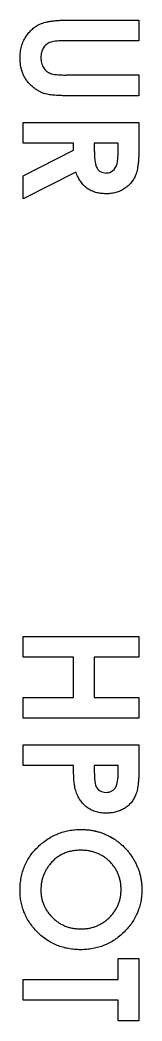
# Model space of a CAD drawing. Extents: x -1295 to 550, y -899 to 382.
# Drawn here: x 481.81 to 484.7, y 327.06 to 350.84 of the extents above; entities that cross this region are included whole.
import ezdxf

# ---------------------------------------------------------------- set-up
doc = ezdxf.new("R2010")
doc.units = 0
doc.layers.get('0').update_dxf_attribs({"linetype": 'CONTINUOUS'})

msp = doc.modelspace()

# ---------------------------------------------------------------- linework, layer by layer
at = {"color": 7}
for points in [[(482.988802, 350.834672), (484.629218, 350.834672), (484.629218, 350.339902), (482.840635, 350.339902)], [(482.732474, 350.338367), (482.685669, 350.335721), (482.642701, 350.331223), (482.603569, 350.325138), (482.568882, 350.318523), (482.538587, 350.310321), (482.512658, 350.301061)], [(482.528824, 349.568245), (482.556367, 349.559513), (482.589414, 349.55184), (482.627963, 349.545226), (482.672599, 349.53967), (482.722181, 349.535701)], [(482.528824, 349.568245), (482.556367, 349.559513), (482.589414, 349.55184), (482.627963, 349.545226), (482.672599, 349.53967), (482.722181, 349.535701)], [(482.906781, 349.530277), (484.629218, 349.530277), (484.629218, 349.035506), (482.988802, 349.035506)], [(482.457043, 349.071199), (482.412963, 349.081782)], [(481.880198, 348.403152), (484.629218, 348.403152)], [(481.880198, 347.908382), (481.880198, 348.403152)], [(484.629218, 348.403152), (484.629218, 347.826361)], [(483.134323, 347.220465), (481.880198, 346.585465), (481.880198, 347.135798), (483.07876, 347.741694), (483.07876, 347.908382), (481.880198, 347.908382)], [(484.134447, 347.739048), (484.134447, 347.908382), (483.570885, 347.908382), (483.570885, 347.715236)], [(483.854624, 347.203188), (483.898148, 347.206363), (483.93892, 347.216946), (483.976385, 347.234144), (484.011072, 347.257957), (484.041923, 347.287722), (484.068381, 347.32188), (484.089812, 347.36043), (484.106216, 347.403954), (484.112831, 347.429354), (484.118916, 347.459648), (484.123944, 347.494362), (484.128441, 347.534023), (484.131616, 347.578631), (484.134262, 347.627659)], [(483.586813, 347.469279), (483.595544, 347.421892), (483.607186, 347.380035), (483.620415, 347.343655), (483.635761, 347.31336), (483.653488, 347.287431), (483.673861, 347.265471), (483.69688, 347.246156), (483.722809, 347.23081), (483.751437, 347.218639), (483.782843, 347.210437), (483.816445, 347.204881), (483.853354, 347.202235)], [(481.880198, 333.620886), (484.629218, 333.620886)], [(481.880198, 333.126115), (481.880198, 333.620886)], [(484.629218, 333.620886), (484.629218, 333.067907)], [(483.07876, 333.126115), (481.880198, 333.126115)], [(484.134447, 332.970011), (484.134447, 333.126115), (483.570885, 333.126115), (483.570885, 332.95149)], [(483.119744, 332.566019), (483.109955, 332.608458)], [(483.588401, 332.712571), (483.600571, 332.664629), (483.616976, 332.626635), (483.637878, 332.593033), (483.663278, 332.563267), (483.693017, 332.537867), (483.727174, 332.517494), (483.764639, 332.503206), (483.805412, 332.494475), (483.849465, 332.491829)], [(483.848565, 332.491671), (483.887142, 332.494316), (483.92294, 332.500402), (483.955986, 332.510191), (483.986836, 332.524479), (484.01438, 332.542735), (484.03925, 332.564696), (484.06174, 332.591154), (484.081055, 332.621449)], [(484.081055, 332.621105), (484.093755, 332.647563), (484.104867, 332.678414), (484.114127, 332.714767), (484.1218, 332.756095), (484.127886, 332.802344)], [(484.473246, 332.28728), (484.442396, 332.247063), (484.407709, 332.209598)], [(484.629218, 328.543533), (484.629218, 327.061867), (484.134447, 327.061867), (484.134447, 327.556637), (481.880198, 327.556637), (481.880198, 328.048762), (484.134447, 328.048762)], [(484.134447, 328.543533), (484.629218, 328.543533)], [(484.134447, 328.048762), (484.134447, 328.543533)]]:
    msp.add_lwpolyline(points, dxfattribs=at)
for points in [[(482.988802, 350.834672)], [(481.808761, 349.935089)], [(482.906781, 349.530277)], [(484.629218, 336.192635), (484.629218, 335.70051), (483.570885, 335.70051), (483.570885, 334.74801), (484.629218, 334.74801), (484.629218, 334.25324), (481.880198, 334.25324), (481.880198, 334.74801), (483.07876, 334.74801), (483.07876, 335.70051), (481.880198, 335.70051), (481.880198, 336.192635)], [(484.081531, 332.620761)], [(483.848698, 332.491115)], [(483.256031, 331.610053)], [(481.808761, 330.173366)], [(484.700656, 330.176012)], [(483.253385, 329.247324)]]:
    msp.add_lwpolyline(points, close=True, dxfattribs=at)
for points in [[(482.145363, 350.656661), (482.160445, 350.668038), (482.175791, 350.678886), (482.191639, 350.689178)], [(482.145363, 350.656687), (482.160445, 350.668064), (482.175791, 350.678912), (482.191639, 350.689178)], [(482.191639, 350.689178), (482.207514, 350.699232), (482.223601, 350.708757), (482.240111, 350.717832)], [(482.191639, 350.689178), (482.207514, 350.699232), (482.223601, 350.708757), (482.240111, 350.717806)], [(482.240111, 350.717832), (482.256515, 350.726828), (482.273554, 350.73503), (482.290778, 350.742703)], [(482.240111, 350.717806), (482.256515, 350.726802), (482.273554, 350.735004), (482.290778, 350.742677)], [(482.290778, 350.742703), (482.309299, 350.750641), (482.327952, 350.757784), (482.346976, 350.764134)], [(482.290778, 350.742677), (482.309299, 350.750614), (482.327952, 350.757758), (482.346976, 350.764108)], [(482.346976, 350.764134), (482.368407, 350.771278), (482.390103, 350.777364), (482.411984, 350.78292)], [(482.346976, 350.764108), (482.368407, 350.771252), (482.390103, 350.777337), (482.411984, 350.782893)], [(482.411984, 350.78292), (482.436326, 350.789005), (482.461038, 350.794297), (482.485803, 350.798795)], [(482.411984, 350.782893), (482.436326, 350.788979), (482.461038, 350.794271), (482.485803, 350.798768)], [(482.485803, 350.798795), (482.513399, 350.803822), (482.54118, 350.807791), (482.568988, 350.811495)], [(482.485803, 350.798768), (482.513399, 350.803796), (482.54118, 350.807764), (482.568988, 350.811468)], [(482.568988, 350.811495), (482.599415, 350.815464), (482.629895, 350.819168), (482.660428, 350.822078)], [(482.568988, 350.811468), (482.599415, 350.815437), (482.629895, 350.819141), (482.660428, 350.821787)], [(482.660428, 350.822078), (482.693977, 350.825253), (482.727605, 350.82737), (482.761234, 350.829222)], [(482.660428, 350.821787), (482.693977, 350.824962), (482.727605, 350.827343), (482.761234, 350.828931)], [(482.761234, 350.829222), (482.797773, 350.831868), (482.834312, 350.832397), (482.870877, 350.833191)], [(482.761234, 350.828931), (482.797773, 350.831577), (482.834312, 350.832106), (482.870877, 350.8329)], [(482.870877, 350.833191), (482.910353, 350.833191), (482.949829, 350.833191), (482.989305, 350.835837)], [(482.870877, 350.8329), (482.910353, 350.8329), (482.949829, 350.8329), (482.989305, 350.835546)], [(481.914541, 350.381785), (481.924595, 350.400306), (481.935179, 350.418483), (481.946476, 350.436316)], [(481.914541, 350.381785), (481.924595, 350.400306), (481.935179, 350.418509), (481.946476, 350.436316)], [(481.946476, 350.436316), (481.957589, 350.454043), (481.969495, 350.471294), (481.981745, 350.488095)], [(481.946476, 350.436316), (481.957589, 350.454043), (481.969495, 350.471294), (481.981745, 350.488095)], [(481.981745, 350.488095), (481.993916, 350.504499), (482.006616, 350.520453), (482.019766, 350.536037)], [(481.981745, 350.488095), (481.993916, 350.504499), (482.006616, 350.520453), (482.019766, 350.536037)], [(482.019766, 350.536037), (482.032466, 350.551119), (482.045695, 350.565882), (482.059427, 350.58009)], [(482.019766, 350.536037), (482.032466, 350.551119), (482.045695, 350.565882), (482.059427, 350.58009)], [(482.059427, 350.58009), (482.072921, 350.594113), (482.086838, 350.607448), (482.101284, 350.620307)], [(482.059427, 350.58009), (482.072921, 350.594113), (482.086838, 350.607448), (482.101284, 350.620307)], [(482.101284, 350.620307), (482.115571, 350.633007), (482.130203, 350.645178), (482.145363, 350.656687)], [(482.101284, 350.620307), (482.115571, 350.633007), (482.130203, 350.645178), (482.145363, 350.656661)], [(481.828499, 350.13993), (481.832732, 350.161361), (481.837759, 350.182739), (481.843315, 350.203853)], [(481.828499, 350.139956), (481.832732, 350.161387), (481.837759, 350.182739), (481.843315, 350.203853)], [(481.843315, 350.203853), (481.848871, 350.224755), (481.855486, 350.245234), (481.86263, 350.265554)], [(481.843315, 350.203853), (481.848871, 350.224755), (481.855486, 350.245234), (481.86263, 350.265554)], [(481.86263, 350.265554), (481.869774, 350.285662), (481.877711, 350.305532), (481.886442, 350.325032)], [(481.86263, 350.265554), (481.869774, 350.285662), (481.877711, 350.305559), (481.886442, 350.325032)], [(481.886442, 350.325032), (481.895174, 350.344347), (481.904434, 350.363211), (481.914541, 350.381785)], [(481.886442, 350.325032), (481.895174, 350.344347), (481.904434, 350.363238), (481.914541, 350.381785)], [(482.390368, 350.211367), (482.37899, 350.197873), (482.368672, 350.183507), (482.359517, 350.168399)], [(482.426721, 350.247721), (482.413757, 350.236344), (482.401586, 350.224438), (482.390368, 350.211367)], [(482.466938, 350.278042), (482.45265, 350.269046), (482.439395, 350.258728), (482.426721, 350.247721)], [(482.512658, 350.301061), (482.496783, 350.294711), (482.481411, 350.287038), (482.466938, 350.278042)], [(482.784279, 350.341013), (482.767081, 350.341013), (482.749751, 350.338367), (482.732474, 350.338367)], [(482.839895, 350.341013), (482.821374, 350.340986), (482.8028, 350.34096), (482.784279, 350.341013)], [(481.808655, 349.933925), (481.808655, 349.957738), (481.808655, 349.981338), (481.811301, 350.004992)], [(481.808655, 349.933899), (481.808655, 349.957711), (481.808655, 349.981312), (481.811301, 350.004966)], [(481.811301, 350.004966), (481.813946, 350.027984), (481.815005, 350.05095), (481.817915, 350.073837)], [(481.811301, 350.004992), (481.813946, 350.028011), (481.815005, 350.05095), (481.817915, 350.073837)], [(481.817915, 350.073837), (481.820826, 350.096062), (481.824265, 350.118049), (481.828499, 350.139956)], [(481.817915, 350.073837), (481.820826, 350.096062), (481.824265, 350.118049), (481.828499, 350.13993)], [(482.305807, 350.008088), (482.303161, 349.987186), (482.302896, 349.966284), (482.301838, 349.945302)], [(482.31639, 350.066481), (482.311363, 350.047431), (482.307923, 350.027773), (482.305807, 350.008088)], [(482.334646, 350.119927), (482.327238, 350.102729), (482.321153, 350.084738), (482.31639, 350.066481)], [(482.359517, 350.168399), (482.349992, 350.152788), (482.34179, 350.136649), (482.334646, 350.119927)], [(481.813153, 349.827113), (481.810242, 349.86262), (481.809449, 349.898312), (481.808655, 349.933978)], [(481.826911, 349.727418), (481.820826, 349.760438), (481.816063, 349.793696), (481.813153, 349.827113)], [(481.848871, 349.633755), (481.839876, 349.664526), (481.832732, 349.695853), (481.826911, 349.727418)], [(482.302235, 349.944932), (482.302235, 349.922707), (482.302235, 349.900376), (482.306204, 349.878283)], [(482.302235, 349.944932), (482.302235, 349.922707), (482.302235, 349.900376), (482.306204, 349.878283)], [(482.306204, 349.878283), (482.308849, 349.857381), (482.312818, 349.836479), (482.318374, 349.816027)], [(482.306204, 349.878283), (482.308849, 349.857381), (482.312818, 349.836479), (482.318374, 349.816027)], [(482.318374, 349.816027), (482.323666, 349.796448), (482.330016, 349.777239), (482.338218, 349.758745)], [(482.318374, 349.816027), (482.323666, 349.796448), (482.330016, 349.777239), (482.338218, 349.758745)], [(482.338218, 349.758745), (482.346156, 349.740488), (482.355681, 349.723158), (482.366317, 349.70641)], [(482.338218, 349.758745), (482.346156, 349.740488), (482.355681, 349.723158), (482.366317, 349.70641)], [(481.880278, 349.547263), (481.868107, 349.575441), (481.857523, 349.604334), (481.848871, 349.633755)], [(481.92105, 349.466856), (481.905704, 349.492785), (481.892237, 349.519667), (481.880278, 349.547263)], [(482.366317, 349.70641), (482.376636, 349.69027), (482.388013, 349.674607), (482.400475, 349.660134)], [(482.366317, 349.70641), (482.376636, 349.69027), (482.388013, 349.674607), (482.400475, 349.660134)], [(482.400475, 349.660134), (482.412381, 349.646376), (482.425345, 349.633676), (482.439024, 349.622114)], [(482.400475, 349.660134), (482.412381, 349.646376), (482.425345, 349.633676), (482.439024, 349.622114)], [(482.439024, 349.622114), (482.452254, 349.610737), (482.466488, 349.600418), (482.481437, 349.591263)], [(482.439024, 349.622114), (482.452254, 349.610737), (482.466488, 349.600418), (482.481437, 349.591263)], [(482.481437, 349.591263), (482.496518, 349.582003), (482.51234, 349.57433), (482.528824, 349.568245)], [(482.481437, 349.591263), (482.496518, 349.582003), (482.51234, 349.57433), (482.528824, 349.568245)], [(482.722181, 349.535701), (482.740702, 349.535701), (482.75925, 349.533055), (482.777823, 349.532526)], [(482.722181, 349.535701), (482.740702, 349.535701), (482.75925, 349.533055), (482.777823, 349.532526)], [(482.777823, 349.532526), (482.798196, 349.532526), (482.818569, 349.52988), (482.838968, 349.52988)], [(482.777823, 349.532526), (482.798196, 349.532526), (482.818569, 349.52988), (482.838968, 349.52988)], [(482.838968, 349.52988), (482.861193, 349.52988), (482.883392, 349.52988), (482.905617, 349.52988)], [(482.838968, 349.52988), (482.861193, 349.52988), (482.883392, 349.52988), (482.905617, 349.52988)], [(481.971717, 349.391371), (481.953461, 349.415448), (481.936369, 349.440689), (481.92105, 349.466856)], [(482.032307, 349.320304), (482.010876, 349.342793), (481.990556, 349.366579), (481.971717, 349.391371)], [(482.102289, 349.254211), (482.077948, 349.275113), (482.054453, 349.297073), (482.032307, 349.320304)], [(482.177748, 349.195817), (482.151555, 349.214073), (482.126472, 349.233547), (482.102289, 349.254211)], [(482.254874, 349.147346), (482.228337, 349.162162), (482.202646, 349.178381), (482.177748, 349.195817)], [(482.333085, 349.109325), (482.306309, 349.120437), (482.280195, 349.133137), (482.254874, 349.147346)], [(482.412963, 349.081782), (482.38579, 349.08919), (482.35912, 349.098451), (482.333085, 349.109325)], [(482.509377, 349.061938), (482.491915, 349.064584), (482.474399, 349.067759), (482.457043, 349.071199)], [(482.569411, 349.054265), (482.549303, 349.056911), (482.529327, 349.059028), (482.509377, 349.061938)], [(482.637171, 349.04818), (482.614681, 349.050826), (482.59198, 349.051884), (482.569411, 349.054265)], [(482.713212, 349.043153), (482.687812, 349.045799), (482.662518, 349.046063), (482.637171, 349.04818)], [(482.796926, 349.039184), (482.769013, 349.039184), (482.741099, 349.04183), (482.713212, 349.043153)], [(482.888948, 349.036538), (482.858257, 349.036538), (482.827591, 349.036538), (482.796926, 349.039184)], [(482.988643, 349.036538), (482.955412, 349.036591), (482.92218, 349.036644), (482.888948, 349.036538)], [(484.629165, 347.826784), (484.629033, 347.788763), (484.629165, 347.750769), (484.629165, 347.712749)], [(483.571467, 347.716056), (483.571467, 347.692508), (483.571467, 347.669066), (483.571467, 347.645545)], [(483.571467, 347.645545), (483.571467, 347.624113), (483.571467, 347.60255), (483.574113, 347.581092)], [(483.574113, 347.581092), (483.576759, 347.561513), (483.577288, 347.541749), (483.579669, 347.522143)], [(484.134262, 347.68166), (484.1345, 347.701239), (484.134262, 347.720951), (484.134262, 347.740583)], [(484.134262, 347.627659), (484.134262, 347.64565), (484.134262, 347.663642), (484.134262, 347.68166)], [(484.625197, 347.60755), (484.622551, 347.575192), (484.621757, 347.54286), (484.619111, 347.510581)], [(484.629165, 347.712749), (484.629165, 347.677665), (484.626519, 347.642608), (484.625197, 347.60755)], [(483.579669, 347.522143), (483.582315, 347.504416), (483.584167, 347.486848), (483.586813, 347.469279)], [(484.598738, 347.342015), (484.594769, 347.318202), (484.590272, 347.294522), (484.58498, 347.270948)], [(484.61038, 347.422448), (484.607205, 347.39554), (484.603236, 347.368738), (484.598738, 347.342015)], [(484.619111, 347.510581), (484.616465, 347.481159), (484.613819, 347.451764), (484.61038, 347.422448)], [(483.15832, 347.159241), (483.149589, 347.179878), (483.141916, 347.200621), (483.133979, 347.22147)], [(483.185308, 347.101403), (483.175518, 347.120453), (483.166523, 347.139635), (483.15832, 347.159241)], [(483.215047, 347.047401), (483.204464, 347.065128), (483.194674, 347.083067), (483.185308, 347.101403)], [(484.528888, 347.104578), (484.521215, 347.088703), (484.513013, 347.073383), (484.504017, 347.058302)], [(484.550319, 347.153605), (484.543705, 347.136936), (484.536561, 347.120638), (484.528888, 347.104578)], [(484.569105, 347.208162), (484.563549, 347.189641), (484.557463, 347.171517), (484.550319, 347.153605)], [(484.58498, 347.270948), (484.580217, 347.249781), (484.57519, 347.228852), (484.569105, 347.208162)], [(483.247564, 346.997263), (483.236187, 347.013667), (483.225339, 347.030336), (483.215047, 347.047401)], [(483.282278, 346.951013), (483.270107, 346.96583), (483.258465, 346.981414), (483.247564, 346.997263)], [(483.320272, 346.90913), (483.307043, 346.922624), (483.294343, 346.936461), (483.282278, 346.951013)], [(483.360489, 346.871109), (483.346466, 346.883016), (483.333184, 346.89598), (483.320272, 346.90913)], [(483.404012, 346.837507), (483.388931, 346.848091), (483.374406, 346.859203), (483.360489, 346.871109)], [(484.330504, 346.863304), (484.315952, 346.852192), (484.301135, 346.841344), (484.285868, 346.831342)], [(484.371805, 346.897462), (484.358311, 346.885556), (484.344659, 346.874179), (484.330504, 346.863304)], [(484.409826, 346.933816), (484.397655, 346.921116), (484.384955, 346.909209), (484.371805, 346.897462)], [(484.444539, 346.972921), (484.433427, 346.959427), (484.422049, 346.946357), (484.409826, 346.933816)], [(484.475919, 347.014805), (484.465864, 347.000517), (484.455546, 346.986468), (484.444539, 346.972921)], [(484.504017, 347.058302), (484.495286, 347.043485), (484.485761, 347.02896), (484.475919, 347.014805)], [(483.449732, 346.807768), (483.434122, 346.817029), (483.418856, 346.827083), (483.404012, 346.837507)], [(483.49876, 346.781839), (483.482091, 346.789776), (483.46566, 346.798243), (483.449732, 346.807768)], [(483.549983, 346.759879), (483.532521, 346.766493), (483.515534, 346.773901), (483.49876, 346.781839)], [(483.60454, 346.742151), (483.586019, 346.747443), (483.567869, 346.752999), (483.549983, 346.759879)], [(483.661267, 346.727864), (483.642217, 346.731833), (483.623299, 346.73686), (483.60454, 346.742151)], [(483.720772, 346.71781), (483.700928, 346.720456), (483.680925, 346.723631), (483.661267, 346.727864)], [(483.783028, 346.712254), (483.762126, 346.712254), (483.741436, 346.715164), (483.720772, 346.71781)], [(483.84801, 346.709608), (483.826314, 346.709608), (483.804671, 346.709608), (483.783028, 346.712254)], [(483.911272, 346.711169), (483.890634, 346.711169), (483.869785, 346.708523), (483.849015, 346.708523)], [(483.970776, 346.717254), (483.950933, 346.714608), (483.931168, 346.712492), (483.911272, 346.711169)], [(484.028614, 346.726515), (484.009564, 346.72281), (483.990144, 346.719635), (483.970776, 346.717254)], [(484.084256, 346.739744), (484.066, 346.734717), (484.04732, 346.730219), (484.028614, 346.726515)], [(484.137675, 346.756942), (484.120213, 346.750592), (484.102274, 346.744771), (484.084256, 346.739744)], [(484.189481, 346.777844), (484.172547, 346.770171), (484.155217, 346.763292), (484.137675, 346.756942)], [(484.238508, 346.802715), (484.222369, 346.793719), (484.20615, 346.785517), (484.189481, 346.777844)], [(484.285868, 346.831342), (484.270523, 346.821288), (484.254648, 346.811763), (484.238508, 346.802715)], [(483.07794, 333.028775), (483.07794, 333.061266), (483.07794, 333.093783), (483.07794, 333.126274)], [(483.080586, 332.938975), (483.080586, 332.968899), (483.07794, 332.998824), (483.07794, 333.028775)], [(483.084025, 332.856901), (483.08138, 332.884233), (483.08138, 332.911617), (483.080586, 332.938975)], [(483.088523, 332.783083), (483.085878, 332.807689), (483.085348, 332.832269), (483.084025, 332.856901)], [(483.571467, 332.951649), (483.571679, 332.919872), (483.571467, 332.888096), (483.574113, 332.856346)], [(483.574113, 332.856346), (483.574113, 332.829676), (483.577023, 332.803032), (483.579669, 332.776468)], [(484.127886, 332.802344), (484.130532, 332.819278), (484.131325, 332.836476), (484.132384, 332.853594)], [(484.132384, 332.853594), (484.132384, 332.87238), (484.13503, 332.891033), (484.13503, 332.909765)], [(484.13503, 332.909765), (484.13503, 332.930138), (484.13503, 332.950537), (484.13503, 332.970937)], [(484.625197, 332.860738), (484.622551, 332.830046), (484.621228, 332.799381), (484.618582, 332.768742)], [(484.629165, 332.961015), (484.629165, 332.927572), (484.626519, 332.894155), (484.625197, 332.860738)], [(484.629165, 333.068991), (484.629007, 333.032982), (484.629165, 332.996998), (484.629165, 332.961015)], [(483.094609, 332.716963), (483.091963, 332.738924), (483.090111, 332.761016), (483.088523, 332.783083)], [(483.101753, 332.65857), (483.099107, 332.678149), (483.096725, 332.697464), (483.094609, 332.716963)], [(483.109955, 332.608458), (483.106515, 332.625126), (483.103869, 332.641795), (483.101753, 332.65857)], [(483.579669, 332.776468), (483.582315, 332.755037), (483.584432, 332.733738), (483.588401, 332.712571)], [(484.598209, 332.607346), (484.59424, 332.584328), (484.589742, 332.561283), (484.584451, 332.538475)], [(484.609851, 332.683917), (484.606676, 332.658252), (484.602707, 332.632773), (484.598209, 332.607346)], [(484.618582, 332.768742), (484.615936, 332.740432), (484.61329, 332.712121), (484.609851, 332.683917)], [(483.139456, 332.502439), (483.132312, 332.523606), (483.125962, 332.544931), (483.119612, 332.566336)], [(483.163268, 332.44185), (483.154537, 332.461693), (483.146599, 332.481934), (483.139456, 332.502439)], [(483.190811, 332.385097), (483.181022, 332.403617), (483.171761, 332.422588), (483.163268, 332.44185)], [(483.221662, 332.331677), (483.210814, 332.34914), (483.200495, 332.366946), (483.190811, 332.385097)], [(484.526772, 332.375968), (484.519099, 332.360358), (484.510897, 332.345092), (484.501901, 332.330248)], [(484.548732, 332.423911), (484.542117, 332.407771), (484.534444, 332.391711), (484.526772, 332.375968)], [(484.568047, 332.47733), (484.56249, 332.459339), (484.55614, 332.4414), (484.548732, 332.423911)], [(484.584451, 332.538475), (484.579688, 332.517838), (484.574132, 332.497491), (484.568047, 332.47733)], [(483.255819, 332.280983), (483.243649, 332.297387), (483.232536, 332.314373), (483.221662, 332.331677)], [(483.293284, 332.234152), (483.280055, 332.249233), (483.26762, 332.264843), (483.255819, 332.280983)], [(483.334586, 332.191183), (483.320298, 332.204942), (483.306408, 332.219229), (483.293284, 332.234152)], [(483.379777, 332.150993), (483.364166, 332.163693), (483.349138, 332.177187), (483.334586, 332.191183)], [(483.427693, 332.115169), (483.411024, 332.126281), (483.395175, 332.138187), (483.379777, 332.150993)], [(484.329472, 332.141839), (484.315184, 332.13152), (484.300447, 332.121466), (484.285392, 332.1121)], [(484.370244, 332.174356), (484.357015, 332.162979), (484.343495, 332.152131), (484.329472, 332.141839)], [(484.407709, 332.209598), (484.395538, 332.197428), (484.383103, 332.185521), (484.370244, 332.174356)], [(484.501901, 332.330248), (484.492905, 332.315432), (484.48338, 332.301303), (484.473246, 332.28728)], [(483.478916, 332.084318), (483.461454, 332.093843), (483.444256, 332.104162), (483.427693, 332.115169)], [(483.532917, 332.05786), (483.514397, 332.065797), (483.496537, 332.074793), (483.478916, 332.084318)], [(483.5902, 332.036429), (483.570885, 332.042779), (483.551623, 332.049922), (483.532917, 332.05786)], [(483.65026, 332.020025), (483.630152, 332.024787), (483.609964, 332.030079), (483.5902, 332.036429)], [(483.713046, 332.007854), (483.691879, 332.011029), (483.67103, 332.015262), (483.65026, 332.020025)], [(483.779165, 332.00071), (483.75694, 332.003356), (483.73498, 332.004679), (483.713046, 332.007854)], [(483.84801, 331.998064), (483.824991, 331.998064), (483.802078, 331.998064), (483.779165, 332.00071)], [(483.911351, 331.999652), (483.890713, 331.999652), (483.869864, 331.997006), (483.849094, 331.997006)], [(483.97194, 332.005208), (483.951832, 332.002562), (483.931592, 332.00071), (483.911351, 331.999652)], [(484.029805, 332.013939), (484.01049, 332.010235), (483.991308, 332.007589), (483.97194, 332.005208)], [(484.08542, 332.026639), (484.066899, 332.021877), (484.048484, 332.017379), (484.029805, 332.013939)], [(484.138866, 332.042514), (484.121139, 332.036693), (484.103412, 332.031402), (484.08542, 332.026639)], [(484.190089, 332.061829), (484.173421, 332.054685), (484.15617, 332.048335), (484.138866, 332.042514)], [(484.238587, 332.085112), (484.222712, 332.076645), (484.206573, 332.068972), (484.190089, 332.061829)], [(484.285392, 332.1121), (484.270046, 332.102575), (484.254515, 332.093579), (484.238587, 332.085112)], [(482.461461, 331.379998), (482.500275, 331.405398), (482.54036, 331.429025), (482.581555, 331.450509)], [(482.461461, 331.379971), (482.500275, 331.405371), (482.54036, 331.429025), (482.581555, 331.450483)], [(482.581555, 331.450483), (482.622063, 331.471649), (482.663656, 331.490699), (482.706042, 331.507791)], [(482.581555, 331.450509), (482.622063, 331.471676), (482.663656, 331.490699), (482.706042, 331.507791)], [(482.706042, 331.507791), (482.748613, 331.524989), (482.792005, 331.540097), (482.836058, 331.552956)], [(482.706042, 331.507791), (482.748613, 331.524989), (482.792005, 331.540097), (482.836058, 331.552956)], [(482.836058, 331.552956), (482.88027, 331.56592), (482.92517, 331.576504), (482.970466, 331.584917)], [(482.836058, 331.552956), (482.88027, 331.56592), (482.92517, 331.576504), (482.970466, 331.584917)], [(482.970466, 331.584917), (483.016768, 331.593649), (483.063494, 331.599734), (483.110378, 331.603703)], [(482.970466, 331.584917), (483.016768, 331.593649), (483.063494, 331.599734), (483.110378, 331.603703)], [(483.110378, 331.603703), (483.158559, 331.607672), (483.206924, 331.608994), (483.255264, 331.610317)], [(483.110378, 331.603703), (483.158559, 331.607672), (483.206924, 331.608994), (483.255264, 331.610317)], [(483.255264, 331.610264), (483.287808, 331.610264), (483.320325, 331.610264), (483.352789, 331.607619)], [(483.255264, 331.610238), (483.287808, 331.610238), (483.320325, 331.610238), (483.352789, 331.607592)], [(483.352789, 331.607619), (483.38483, 331.604973), (483.416792, 331.602327), (483.448621, 331.598358)], [(483.352789, 331.607592), (483.38483, 331.604946), (483.416792, 331.6023), (483.448621, 331.598332)], [(483.448621, 331.598358), (483.479974, 331.594125), (483.511222, 331.589362), (483.542284, 331.583542)], [(483.448621, 331.598332), (483.479974, 331.594098), (483.511222, 331.589336), (483.542284, 331.583515)], [(483.542284, 331.583542), (483.572975, 331.577721), (483.603508, 331.571106), (483.633724, 331.563169)], [(483.542284, 331.583515), (483.572975, 331.577694), (483.603508, 331.57108), (483.633724, 331.563142)], [(483.633724, 331.563169), (483.663966, 331.555231), (483.693916, 331.546235), (483.723523, 331.536181)], [(483.633724, 331.563142), (483.663966, 331.555205), (483.693916, 331.546209), (483.723523, 331.536155)], [(483.723523, 331.536181), (483.753077, 331.526127), (483.782261, 331.515014), (483.8111, 331.503135)], [(483.723523, 331.536155), (483.753077, 331.526101), (483.782261, 331.514988), (483.8111, 331.503082)], [(483.8111, 331.503135), (483.840152, 331.491228), (483.868832, 331.478264), (483.897037, 331.464558)], [(483.8111, 331.503082), (483.840152, 331.491176), (483.868832, 331.478476), (483.897037, 331.464532)], [(483.897037, 331.464558), (483.925453, 331.4508), (483.953367, 331.435745), (483.980778, 331.41995)], [(483.897037, 331.464532), (483.925453, 331.450774), (483.953367, 331.435692), (483.980778, 331.419897)], [(483.980778, 331.41995), (484.008294, 331.404075), (484.035308, 331.387353), (484.061766, 331.369811)], [(483.980778, 331.419897), (484.008294, 331.404022), (484.035308, 331.387327), (484.061766, 331.369785)], [(482.136976, 331.095174), (482.1687, 331.132004), (482.202169, 331.167299), (482.237253, 331.200954)], [(482.136976, 331.095174), (482.1687, 331.132004), (482.202169, 331.167299), (482.237253, 331.200954)], [(482.237253, 331.200954), (482.272284, 331.234556), (482.308902, 331.266518), (482.34687, 331.296813)], [(482.237253, 331.200954), (482.272284, 331.234556), (482.308902, 331.266518), (482.34687, 331.296786)], [(482.34687, 331.296813), (482.383779, 331.326234), (482.421959, 331.354095), (482.461461, 331.379998)], [(482.34687, 331.296786), (482.383779, 331.326234), (482.421959, 331.354095), (482.461461, 331.379971)], [(484.061766, 331.369811), (484.087696, 331.352613), (484.113043, 331.334648), (484.137781, 331.315836)], [(484.061766, 331.369785), (484.087696, 331.352587), (484.113043, 331.334622), (484.137781, 331.315783)], [(484.137781, 331.315836), (484.162387, 331.297051), (484.186544, 331.277339), (484.20996, 331.256887)], [(484.137781, 331.315783), (484.162387, 331.296998), (484.186544, 331.277286), (484.20996, 331.256861)], [(484.20996, 331.256887), (484.233243, 331.236514), (484.255865, 331.215427), (484.277719, 331.193519)], [(484.20996, 331.256861), (484.233243, 331.236488), (484.255865, 331.215374), (484.277719, 331.193493)], [(484.277719, 331.193519), (484.29968, 331.171559), (484.320608, 331.14899), (484.341061, 331.12576)], [(484.277719, 331.193493), (484.29968, 331.171532), (484.320608, 331.148964), (484.341061, 331.125733)], [(481.976136, 330.864351), (481.998626, 330.905335), (482.023205, 330.945076), (482.049955, 330.983361)], [(481.976136, 330.864351), (481.998626, 330.905335), (482.023205, 330.945049), (482.049955, 330.983334)], [(482.049955, 330.983334), (482.076995, 331.022096), (482.106152, 331.059349), (482.136976, 331.095174)], [(482.049955, 330.983361), (482.076995, 331.022096), (482.106152, 331.059376), (482.136976, 331.095174)], [(482.743507, 330.984472), (482.714852, 330.966745), (482.687256, 330.94751), (482.660877, 330.926634)], [(482.832751, 331.032388), (482.802059, 331.018365), (482.772267, 331.002199), (482.743507, 330.984472)], [(482.927498, 331.069298), (482.895245, 331.058979), (482.863548, 331.046543), (482.832751, 331.032388)], [(483.028304, 331.095756), (482.994226, 331.088877), (482.960571, 331.080145), (482.927498, 331.069298)], [(483.135725, 331.111102), (483.099689, 331.107927), (483.063785, 331.1029), (483.028304, 331.095756)], [(483.248649, 331.116658), (483.210973, 331.116658), (483.173269, 331.114012), (483.135725, 331.111102)], [(483.350487, 331.112239), (483.316594, 331.114885), (483.282569, 331.115679), (483.24857, 331.116737)], [(483.447457, 331.100069), (483.41539, 331.105889), (483.382978, 331.109858), (483.350487, 331.112239)], [(483.540537, 331.078637), (483.509846, 331.087104), (483.47881, 331.094512), (483.447457, 331.100069)], [(483.628697, 331.049454), (483.599883, 331.060831), (483.570382, 331.070356), (483.540537, 331.078637)], [(483.711882, 331.011433), (483.684735, 331.025456), (483.65706, 331.038288), (483.628697, 331.049454)], [(483.791204, 330.965713), (483.765804, 330.982382), (483.739054, 330.997463), (483.711882, 331.011433)], [(483.865578, 330.910627), (483.841765, 330.930206), (483.817, 330.948806), (483.791204, 330.965713)], [(484.341061, 331.12576), (484.361698, 331.102476), (484.381648, 331.078399), (484.400565, 331.053608)], [(484.341061, 331.125733), (484.361698, 331.10245), (484.381648, 331.078346), (484.400565, 331.053581)], [(484.400565, 331.053608), (484.419615, 331.028472), (484.437686, 331.002728), (484.455096, 330.976482)], [(484.400565, 331.053581), (484.419615, 331.028446), (484.437686, 331.002702), (484.455096, 330.976455)], [(484.455096, 330.976482), (484.472558, 330.949944), (484.489677, 330.922983), (484.505764, 330.895493)], [(484.455096, 330.976455), (484.472558, 330.949891), (484.489677, 330.922957), (484.505764, 330.895466)], [(481.868715, 330.607653), (481.881944, 330.652341), (481.898005, 330.696262), (481.916076, 330.739309)], [(481.868715, 330.607653), (481.881944, 330.652367), (481.898005, 330.696288), (481.916076, 330.739309)], [(481.916076, 330.739309), (481.934067, 330.78196), (481.953937, 330.823764), (481.976136, 330.864351)], [(481.916076, 330.739309), (481.934067, 330.781987), (481.953937, 330.823764), (481.976136, 330.864351)], [(482.464213, 330.711211), (482.448867, 330.688721), (482.434553, 330.665543), (482.421244, 330.64181)], [(482.513796, 330.778415), (482.496862, 330.75619), (482.479955, 330.734176), (482.464213, 330.711211)], [(482.584307, 330.857763), (482.559701, 330.832363), (482.536682, 330.805455), (482.513796, 330.778441)], [(482.660877, 330.926634), (482.633943, 330.905203), (482.608278, 330.882343), (482.584307, 330.857763)], [(483.935534, 330.847841), (483.913309, 330.869802), (483.88984, 330.890757), (483.865578, 330.910627)], [(483.998875, 330.778415), (483.978767, 330.802492), (483.957759, 330.825775), (483.935534, 330.847841)], [(484.053961, 330.705707), (484.037028, 330.730843), (484.018348, 330.755026), (483.998875, 330.778415)], [(484.100237, 330.628581), (484.086214, 330.655066), (484.070789, 330.680889), (484.053961, 330.705707)], [(484.505764, 330.895493), (484.521903, 330.867923), (484.537223, 330.839824), (484.551484, 330.811223)], [(484.505764, 330.895466), (484.521903, 330.867897), (484.537223, 330.839798), (484.551484, 330.811197)], [(484.551484, 330.811223), (484.565507, 330.783204), (484.578445, 330.754682), (484.590615, 330.725842)], [(484.551484, 330.811197), (484.565507, 330.783177), (484.578445, 330.754655), (484.590615, 330.725789)], [(484.590615, 330.725842), (484.602786, 330.697002), (484.614163, 330.667819), (484.624218, 330.638238)], [(484.590615, 330.725789), (484.602786, 330.696976), (484.614163, 330.667792), (484.624218, 330.638212)], [(481.815269, 330.324496), (481.819503, 330.373073), (481.826646, 330.421412), (481.835642, 330.469381)], [(481.815269, 330.324496), (481.819503, 330.373073), (481.826646, 330.421412), (481.835642, 330.469381)], [(481.835642, 330.469381), (481.844374, 330.515975), (481.855221, 330.562224), (481.868715, 330.607653)], [(481.835642, 330.469381), (481.844374, 330.515975), (481.855221, 330.562224), (481.868715, 330.607653)], [(482.355125, 330.495813), (482.346394, 330.470678), (482.338456, 330.445093), (482.332106, 330.419243)], [(482.384891, 330.570188), (482.373778, 330.545846), (482.363989, 330.521028), (482.355125, 330.495813)], [(482.421244, 330.64181), (482.408015, 330.618527), (482.395844, 330.594582), (482.384891, 330.570188)], [(484.138257, 330.547592), (484.12688, 330.575215), (484.11418, 330.602229), (484.100237, 330.628581)], [(484.167997, 330.462767), (484.15953, 330.491527), (484.14974, 330.519864), (484.138257, 330.547592)], [(484.188899, 330.374079), (484.183342, 330.40395), (484.176463, 330.433583), (484.167997, 330.462767)], [(484.624218, 330.638238), (484.634272, 330.609002), (484.643268, 330.579395), (484.651205, 330.54955)], [(484.624218, 330.638212), (484.634272, 330.608976), (484.643268, 330.579369), (484.651205, 330.549524)], [(484.651205, 330.54955), (484.659407, 330.519494), (484.666551, 330.489199), (484.672636, 330.458666)], [(484.651205, 330.549524), (484.659407, 330.519441), (484.666551, 330.489146), (484.672636, 330.458613)], [(484.672636, 330.458666), (484.678722, 330.428186), (484.683484, 330.397468), (484.687453, 330.36667)], [(484.672636, 330.458613), (484.678722, 330.428159), (484.683484, 330.397441), (484.687453, 330.366617)], [(481.808655, 330.172995), (481.808655, 330.223584), (481.811301, 330.274145), (481.815269, 330.324496)], [(481.808655, 330.172995), (481.808655, 330.223584), (481.811301, 330.274172), (481.815269, 330.324496)], [(482.305913, 330.258376), (482.303267, 330.230542), (482.303267, 330.202602), (482.302473, 330.174662)], [(482.315702, 330.339921), (482.311204, 330.31288), (482.307765, 330.285681), (482.305913, 330.258376)], [(482.332106, 330.419243), (482.325492, 330.393049), (482.319936, 330.366591), (482.315702, 330.339921)], [(484.201599, 330.280972), (484.198953, 330.312166), (484.19472, 330.343255), (484.188899, 330.374079)], [(484.206097, 330.184558), (484.206097, 330.216757), (484.203451, 330.248931), (484.201599, 330.280972)], [(484.687453, 330.36667), (484.691686, 330.335344), (484.694861, 330.303938), (484.696713, 330.272452)], [(484.687453, 330.366617), (484.691686, 330.335317), (484.694861, 330.303911), (484.696713, 330.272426)], [(484.696713, 330.272452), (484.699359, 330.240755), (484.699359, 330.208952), (484.699359, 330.177149)], [(484.696713, 330.272426), (484.699359, 330.240702), (484.699359, 330.208926), (484.699359, 330.177123)], [(481.815243, 330.028162), (481.811274, 330.076343), (481.809951, 330.124682), (481.808628, 330.173048)], [(481.834558, 329.888806), (481.825826, 329.934897), (481.819212, 329.981437), (481.815243, 330.028162)], [(482.302235, 330.174662), (482.302235, 330.143018), (482.304881, 330.1114), (482.306733, 330.079888)], [(482.302235, 330.174662), (482.302235, 330.143044), (482.304881, 330.1114), (482.306733, 330.079915)], [(482.306733, 330.079915), (482.309379, 330.049435), (482.313612, 330.019061), (482.319433, 329.989004)], [(482.306733, 330.079888), (482.309379, 330.049408), (482.313612, 330.019061), (482.319433, 329.989004)], [(482.319433, 329.989004), (482.324989, 329.959662), (482.332397, 329.930611), (482.340864, 329.901956)], [(482.319433, 329.989004), (482.324989, 329.959662), (482.332397, 329.930611), (482.340864, 329.901983)], [(484.166991, 329.908068), (484.175722, 329.937066), (484.183131, 329.966462), (484.188952, 329.996227)], [(484.166991, 329.908095), (484.175722, 329.937066), (484.183131, 329.966488), (484.188952, 329.996227)], [(484.188952, 329.996227), (484.195037, 330.026813), (484.199006, 330.057743), (484.201652, 330.088778)], [(484.188952, 329.996227), (484.195037, 330.026813), (484.199006, 330.057743), (484.201652, 330.088778)], [(484.201652, 330.088778), (484.204297, 330.120661), (484.205091, 330.152649), (484.20615, 330.184637)], [(484.201652, 330.088778), (484.204297, 330.120634), (484.205091, 330.152622), (484.20615, 330.18461)], [(484.693062, 330.033639), (484.689093, 329.987258), (484.682214, 329.941062), (484.673218, 329.895368)], [(484.699677, 330.176858), (484.699677, 330.129048), (484.697031, 330.081238), (484.693062, 330.033639)], [(481.867048, 329.754927), (481.853819, 329.798954), (481.843236, 329.843668), (481.834558, 329.888806)], [(481.912768, 329.626578), (481.895306, 329.668514), (481.880013, 329.711377), (481.867048, 329.754927)], [(482.340864, 329.901983), (482.349331, 329.873593), (482.359385, 329.845626), (482.370603, 329.818242)], [(482.340864, 329.901956), (482.349331, 329.873593), (482.359385, 329.8456), (482.370603, 329.818242)], [(482.370603, 329.818242), (482.38198, 329.790752), (482.394945, 329.76387), (482.409179, 329.737809)], [(482.370603, 329.818242), (482.38198, 329.790752), (482.394945, 329.763897), (482.409179, 329.737809)], [(484.09812, 329.741725), (484.112408, 329.768183), (484.12524, 329.795409), (484.13667, 329.823243)], [(484.09812, 329.741725), (484.112408, 329.768183), (484.12524, 329.795435), (484.13667, 329.823243)], [(484.13667, 329.823243), (484.148047, 329.85105), (484.158366, 329.879361), (484.166991, 329.908095)], [(484.13667, 329.823243), (484.148047, 329.851024), (484.158366, 329.879334), (484.166991, 329.908068)], [(484.640172, 329.7626), (484.626943, 329.71905), (484.611544, 329.676187), (484.593896, 329.634251)], [(484.673218, 329.895368), (484.664487, 329.850574), (484.653375, 329.806256), (484.640172, 329.7626)], [(481.971717, 329.503732), (481.950022, 329.543658), (481.930284, 329.584641), (481.912768, 329.626578)], [(482.409179, 329.737809), (482.423732, 329.71135), (482.439527, 329.685977), (482.45654, 329.661238)], [(482.409179, 329.737809), (482.423732, 329.71135), (482.439527, 329.685977), (482.45654, 329.661238)], [(482.45654, 329.661238), (482.474002, 329.635838), (482.492497, 329.611497), (482.512182, 329.587975)], [(482.45654, 329.661238), (482.474002, 329.635838), (482.492497, 329.611497), (482.512182, 329.587975)], [(482.512182, 329.587975), (482.53229, 329.563898), (482.553721, 329.540668), (482.576079, 329.518549)], [(482.512182, 329.587975), (482.53229, 329.563898), (482.553721, 329.540668), (482.576079, 329.518549)], [(482.576079, 329.518549), (482.598568, 329.496324), (482.62209, 329.475157), (482.64659, 329.455207)], [(482.576079, 329.518549), (482.598568, 329.496324), (482.62209, 329.475157), (482.64659, 329.455207)], [(483.857932, 329.456927), (483.882538, 329.477035), (483.906244, 329.498493), (483.928999, 329.520824)], [(483.857932, 329.456901), (483.882538, 329.477009), (483.906244, 329.498467), (483.928999, 329.520798)], [(483.928999, 329.520798), (483.951753, 329.543023), (483.973501, 329.566412), (483.994007, 329.59078)], [(483.928999, 329.520824), (483.951753, 329.543049), (483.973501, 329.566412), (483.994007, 329.59078)], [(483.994007, 329.59078), (484.01385, 329.614328), (484.032583, 329.639146), (484.050204, 329.664599)], [(483.994007, 329.59078), (484.01385, 329.614328), (484.032583, 329.639146), (484.050204, 329.664599)], [(484.050204, 329.664599), (484.067402, 329.689469), (484.083621, 329.715134), (484.09812, 329.741725)], [(484.050204, 329.664599), (484.067402, 329.689469), (484.083621, 329.71516), (484.09812, 329.741725)], [(484.534392, 329.511378), (484.512167, 329.471082), (484.487798, 329.431977), (484.461684, 329.394062)], [(484.593896, 329.634251), (484.576169, 329.592288), (484.556378, 329.551251), (484.534392, 329.511378)], [(482.04334, 329.386389), (482.017411, 329.424251), (481.993599, 329.463462), (481.971717, 329.503732)], [(482.128166, 329.274576), (482.098162, 329.31048), (482.069719, 329.347734), (482.04334, 329.386389)], [(482.225664, 329.16824), (482.191533, 329.202133), (482.159016, 329.237641), (482.128166, 329.274576)], [(482.64659, 329.455207), (482.670667, 329.435628), (482.695644, 329.417213), (482.72152, 329.400121)], [(482.64659, 329.455207), (482.670667, 329.435628), (482.695644, 329.41724), (482.72152, 329.400121)], [(482.72152, 329.400121), (482.746655, 329.383452), (482.772902, 329.367895), (482.799757, 329.353846)], [(482.72152, 329.400121), (482.746655, 329.383452), (482.772902, 329.367895), (482.799757, 329.353846)], [(482.799757, 329.353846), (482.826612, 329.339823), (482.854235, 329.327123), (482.882387, 329.315825)], [(482.799757, 329.353846), (482.826612, 329.339823), (482.854235, 329.327149), (482.882387, 329.315825)], [(482.882387, 329.315825), (482.910697, 329.304448), (482.939537, 329.294394), (482.968879, 329.286086)], [(482.882387, 329.315825), (482.910697, 329.304448), (482.939537, 329.294394), (482.968879, 329.286086)], [(482.968879, 329.286086), (482.998777, 329.277619), (483.029151, 329.27074), (483.059763, 329.265184)], [(482.968879, 329.286086), (482.998777, 329.277619), (483.029151, 329.27074), (483.059763, 329.265184)], [(483.444785, 329.265263), (483.475212, 329.270819), (483.505374, 329.277963), (483.535113, 329.286694)], [(483.444785, 329.265263), (483.475212, 329.270819), (483.505374, 329.278228), (483.535113, 329.286694)], [(483.535113, 329.286694), (483.564403, 329.295161), (483.593295, 329.305215), (483.621606, 329.316433)], [(483.535113, 329.286694), (483.564403, 329.295161), (483.593295, 329.305215), (483.621606, 329.316433)], [(483.621606, 329.316433), (483.649784, 329.327811), (483.67738, 329.340246), (483.704235, 329.354454)], [(483.621606, 329.316433), (483.649784, 329.327811), (483.67738, 329.340246), (483.704235, 329.354454)], [(483.704235, 329.354454), (483.731302, 329.368742), (483.757602, 329.384299), (483.783028, 329.401285)], [(483.704235, 329.354454), (483.731302, 329.368742), (483.757602, 329.384299), (483.783028, 329.401259)], [(483.783028, 329.401285), (483.808957, 329.418483), (483.833881, 329.437189), (483.857932, 329.456927)], [(483.783028, 329.401259), (483.808957, 329.418457), (483.833881, 329.437163), (483.857932, 329.456901)], [(484.375747, 329.281112), (484.344421, 329.243779), (484.311242, 329.207981), (484.276582, 329.173691)], [(484.461684, 329.394062), (484.434829, 329.355089), (484.406148, 329.317386), (484.375747, 329.281112)], [(482.333085, 329.071297), (482.295832, 329.101936), (482.259928, 329.134268), (482.225664, 329.16824)], [(482.446036, 328.987001), (482.40701, 329.013195), (482.369386, 329.041452), (482.333085, 329.071297)], [(483.059763, 329.265184), (483.090958, 329.259627), (483.12239, 329.255129), (483.153955, 329.252484)], [(483.059763, 329.265184), (483.090958, 329.259627), (483.12239, 329.255129), (483.153955, 329.252484)], [(483.153955, 329.252484), (483.186737, 329.249838), (483.219651, 329.248779), (483.252565, 329.247986)], [(483.153955, 329.252484), (483.186737, 329.249838), (483.219651, 329.248779), (483.252565, 329.247986)], [(483.252512, 329.248065), (483.285241, 329.248065), (483.31797, 329.250711), (483.350567, 329.252563)], [(483.252512, 329.248065), (483.285241, 329.248065), (483.31797, 329.250711), (483.350567, 329.252563)], [(483.350567, 329.252563), (483.382158, 329.255209), (483.413617, 329.259442), (483.444785, 329.265263)], [(483.350567, 329.252563), (483.382158, 329.255209), (483.413617, 329.259442), (483.444785, 329.265263)], [(484.16805, 329.075636), (484.131246, 329.045368), (484.09304, 329.016819), (484.053459, 328.990255)], [(484.276582, 329.173691), (484.241895, 329.139401), (484.205726, 329.106619), (484.16805, 329.075636)], [(482.565019, 328.915934), (482.524141, 328.93763), (482.4844, 328.961257), (482.446036, 328.987001)], [(482.689505, 328.858096), (482.647066, 328.875294), (482.6055, 328.894555), (482.565019, 328.915934)], [(482.820077, 328.812931), (482.775839, 328.825896), (482.732236, 328.840845), (482.689505, 328.858096)], [(482.956152, 328.780414), (482.910274, 328.789145), (482.864871, 328.799993), (482.820077, 328.812931)], [(483.67611, 328.813434), (483.630787, 328.800205), (483.584802, 328.789622), (483.538394, 328.780917)], [(483.807767, 328.859154), (483.764745, 328.841692), (483.720745, 328.826346), (483.67611, 328.813434)], [(483.933391, 328.918103), (483.892565, 328.896408), (483.850629, 328.876617), (483.807767, 328.859154)], [(484.053459, 328.990255), (484.014671, 328.964326), (483.974586, 328.94009), (483.933391, 328.918103)], [(483.09826, 328.7611), (483.050635, 328.765068), (483.003169, 328.771418), (482.956152, 328.780414)], [(483.245898, 328.754485), (483.196632, 328.754485), (483.147367, 328.757131), (483.09826, 328.7611)], [(483.395175, 328.761073), (483.34554, 328.75684), (483.295719, 328.755782), (483.245871, 328.754459)], [(483.538394, 328.780917), (483.490981, 328.771921), (483.443171, 328.765042), (483.395175, 328.761073)]]:
    msp.add_open_spline(points, degree=3, dxfattribs=at)

doc.saveas('drawing.dxf')
